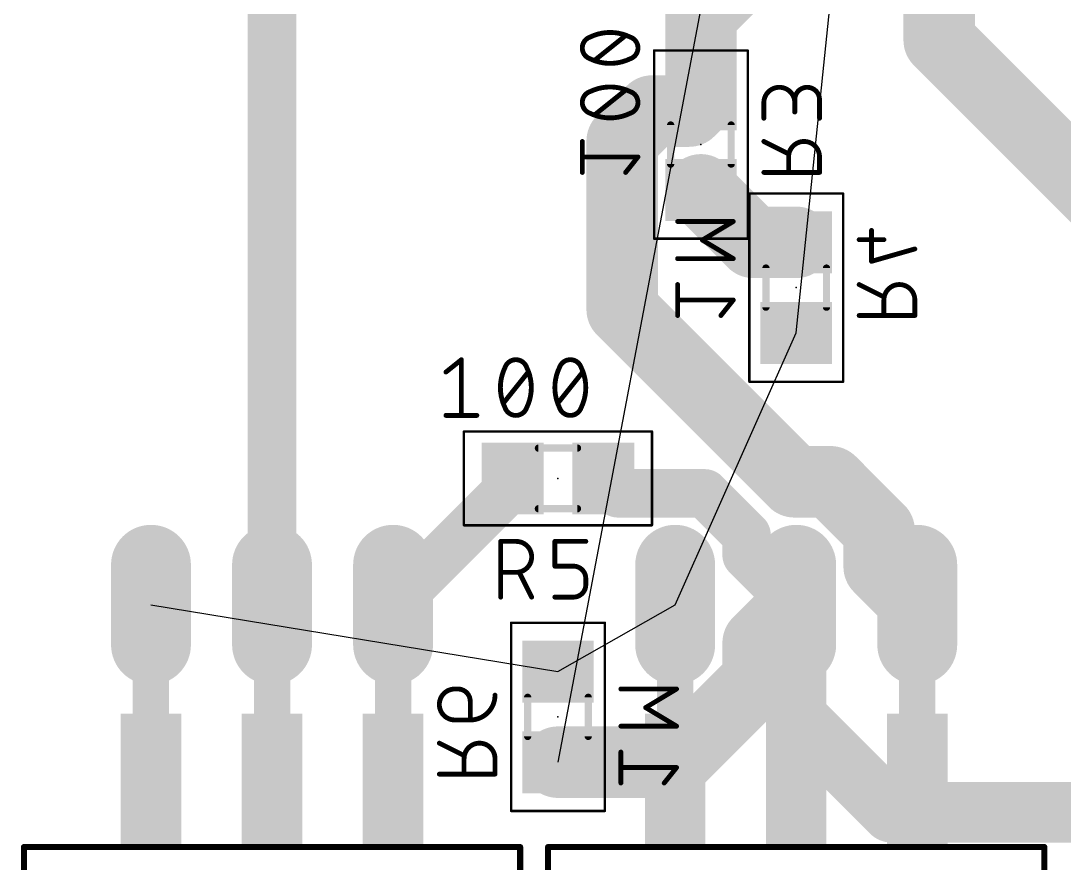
# Model space of a CAD drawing. Extents: x -93 to 210, y -228 to 208.
# Drawn here: x 36.73 to 58.62, y -152.07 to -134.41 of the extents above; entities that cross this region are included whole.
import ezdxf

# ---------------------------------------------------------------- set-up
doc = ezdxf.new("R2010")
doc.units = 0
for name, color, linetype in [('1', 12, 'CONTINUOUS'), ('16', 132, 'CONTINUOUS'), ('17', 110, 'CONTINUOUS'), ('19', 53, 'CONTINUOUS'), ('21', 253, 'CONTINUOUS'), ('23', 53, 'CONTINUOUS'), ('24', 53, 'CONTINUOUS'), ('25', 253, 'CONTINUOUS'), ('26', 253, 'CONTINUOUS'), ('27', 253, 'CONTINUOUS'), ('28', 253, 'CONTINUOUS'), ('39', 12, 'CONTINUOUS'), ('40', 132, 'CONTINUOUS'), ('51', 253, 'CONTINUOUS'), ('52', 253, 'CONTINUOUS')]:
    doc.layers.add(name, color=color, linetype=linetype)

# ---------------------------------------------------------------- blocks, each defined once
blk = doc.blocks.new('RECT')
blk.add_solid([(-0.5, -0.5), (0.5, -0.5), (-0.5, 0.5), (0.5, 0.5)])
blk = doc.blocks.new('LONGP100')
at = {"const_width": 1}
blk.add_lwpolyline([(-0.5, 0), (0.5, 0)], dxfattribs=at)
at = {"const_width": 0.5}
for points in [[(-0.5, 0.25, 1), (-0.5, -0.25)], [(0.5, -0.25, 1), (0.5, 0.25)]]:
    blk.add_lwpolyline(points, format="xyb", dxfattribs=at)

msp = doc.modelspace()

# ---------------------------------------------------------------- linework, layer by layer
at = {"layer": '1'}
for points, const_width in [([(42, -146.65), (42, -133)], 1.016), ([(47.05, -144.14), (47.05, -144)], 1.016), ([(48.95, -144), (49.2632, -144.3132)], 1.016), ([(44.54, -146.65), (47.05, -144.14)], 1.016), ([(49.2632, -144.3132), (51.0807, -144.3132)], 1.016), ([(51.0807, -144.3132), (51.9586, -145.1911)], 1.016), ([(51.9586, -145.1911), (51.9586, -145.6086)], 1.016), ([(51.9586, -145.6086), (53, -146.65)], 1.016), ([(53, -149), (53, -146.65)], 1.27), ([(55, -151), (53, -149)], 1.27), ([(60, -151), (55, -151)], 1.27)]:
    msp.add_lwpolyline(points, dxfattribs=dict(at, const_width=const_width))
for points, const_width in [([(47.304, -144, 1), (46.796, -144)], 0.508), ([(49.1296, -143.8204, 1), (48.7704, -144.1796)], 0.508), ([(47.2296, -144.3196, 1), (46.8704, -143.9604)], 0.508), ([(49.2632, -144.0592, 1), (49.2632, -144.5672)], 0.508), ([(51.2603, -144.1336, 1), (50.9011, -144.4928)], 0.508), ([(51.0807, -144.5672, 1), (51.0807, -144.0592)], 0.508), ([(46.796, -144.14, 1), (47.304, -144.14)], 0.508), ([(49.0836, -144.4928, 1), (49.4428, -144.1336)], 0.508), ([(52.2126, -145.1911, 1), (51.7046, -145.1911)], 0.508), ([(51.779, -145.3707, 1), (52.1382, -145.0115)], 0.508), ([(52.1382, -145.429, 1), (51.779, -145.7882)], 0.508), ([(51.7046, -145.6086, 1), (52.2126, -145.6086)], 0.508), ([(53.3175, -146.65, 1), (52.6825, -146.65)], 0.635), ([(44.3604, -146.4704, 1), (44.7196, -146.8296)], 0.508), ([(52.8204, -146.8296, 1), (53.1796, -146.4704)], 0.508), ([(41.746, -146.65, 1), (42.254, -146.65)], 0.508), ([(53.2245, -148.7755, 1), (52.7755, -149.2245)], 0.635), ([(52.6825, -149, 1), (53.3175, -149)], 0.635), ([(55, -150.6825, 1), (55, -151.3175)], 0.635), ([(54.7755, -151.2245, 1), (55.2245, -150.7755)], 0.635)]:
    msp.add_lwpolyline(points, format="xyb", dxfattribs=dict(at, const_width=const_width))
at = {"layer": '16', "const_width": 1.5}
for points in [[(56, -130.95), (56, -134.81)], [(51, -134.3), (52.1, -133.2)], [(51, -136.05), (51, -134.3)], [(56, -134.81), (60.65, -139.46)], [(50.7524, -136.2976), (51, -136.05)], [(49.3476, -136.9262), (49.9762, -136.2976)], [(49.9762, -136.2976), (50.7524, -136.2976)], [(49.3476, -140.4576), (49.3476, -136.9262)], [(51, -137.95), (52.1, -139.05)], [(52.1, -139.05), (53, -139.05)], [(52.9612, -144.0712), (49.3476, -140.4576)], [(53.721, -144.0712), (52.9612, -144.0712)], [(54.7406, -145.0908), (53.721, -144.0712)], [(54.7406, -145.8506), (54.7406, -145.0908)], [(55.54, -146.65), (54.7406, -145.8506)], [(53, -146.65), (52.2006, -147.4494)], [(52.2006, -147.4494), (52.2006, -148.2092)], [(52.2006, -148.2092), (50.4598, -149.95)], [(50.4598, -149.95), (48, -149.95)]]:
    msp.add_lwpolyline(points, dxfattribs=at)
at = {"layer": '16', "const_width": 0.75}
for points in [[(51.375, -134.3, 1), (50.625, -134.3)], [(50.7348, -134.0348, 1), (51.2652, -134.5652)], [(56.2652, -134.5448, 1), (55.7348, -135.0752)], [(55.625, -134.81, 1), (56.375, -134.81)], [(51.2652, -136.3152, 1), (50.7348, -135.7848)], [(49.9762, -135.9226, 1), (49.9762, -136.6726)], [(50.2414, -136.5628, 1), (49.711, -136.0324)], [(50.4872, -136.0324, 1), (51.0176, -136.5628)], [(50.625, -136.05, 1), (51.375, -136.05)], [(50.7524, -136.6726, 1), (50.7524, -135.9226)], [(49.7226, -136.9262, 1), (48.9726, -136.9262)], [(49.0824, -136.661, 1), (49.6128, -137.1914)], [(51.2652, -137.6848, 1), (50.7348, -138.2152)], [(52.1, -138.675, 1), (52.1, -139.425)], [(53, -139.425, 1), (53, -138.675)], [(51.8348, -139.3152, 1), (52.3652, -138.7848)], [(49.6128, -140.1924, 1), (49.0824, -140.7228)], [(48.9726, -140.4576, 1), (49.7226, -140.4576)], [(52.9612, -143.6962, 1), (52.9612, -144.4462)], [(53.9861, -143.806, 1), (53.4558, -144.3364)], [(53.721, -144.4462, 1), (53.721, -143.6962)], [(52.696, -144.3364, 1), (53.2264, -143.806)], [(55.1156, -145.0908, 1), (54.3656, -145.0908)], [(54.4754, -145.356, 1), (55.0058, -144.8257)], [(55.0058, -145.5854, 1), (54.4754, -146.1158)], [(54.3656, -145.8506, 1), (55.1156, -145.8506)], [(53.2652, -146.9152, 1), (52.7348, -146.3848)], [(55.2748, -146.9152, 1), (55.8052, -146.3848)], [(52.5756, -147.4494, 1), (51.8256, -147.4494)], [(51.9354, -147.1842, 1), (52.4658, -147.7146)], [(52.4658, -148.4743, 1), (51.9354, -147.944)], [(51.8256, -148.2092, 1), (52.5756, -148.2092)], [(48, -149.575, 1), (48, -150.325)], [(50.4598, -150.325, 1), (50.4598, -149.575)], [(50.1946, -149.6848, 1), (50.7249, -150.2152)]]:
    msp.add_lwpolyline(points, format="xyb", dxfattribs=at)
at = {"layer": '19'}
for p, q in [((70.7, -30.25), (48, -149.95)), ((53, -140.95), (53.8, -133.2)), ((50.46, -146.65), (53, -140.95)), ((39.46, -146.65), (48, -148.05)), ((48, -148.05), (50.46, -146.65))]:
    msp.add_line(p, q, dxfattribs=at)
at = {"layer": '21', "const_width": 0.0635}
for points in [[(36.8248, -151.73, 1), (36.7612, -151.73)], [(36.793, -151.6983, 1), (36.793, -151.7618)], [(47.2388, -151.73, 1), (47.1752, -151.73)], [(47.207, -151.7618, 1), (47.207, -151.6983)], [(47.8248, -151.73, 1), (47.7612, -151.73)], [(47.793, -151.6983, 1), (47.793, -151.7618)], [(58.2388, -151.73, 1), (58.1752, -151.73)], [(58.207, -151.7618, 1), (58.207, -151.6983)]]:
    msp.add_lwpolyline(points, format="xyb", dxfattribs=at)
at = {"layer": '21', "const_width": 0.127}
for points in [[(47.207, -151.73), (36.793, -151.73)], [(36.793, -151.73), (36.793, -164.176)], [(47.207, -151.73), (47.207, -164.176)], [(58.207, -151.73), (47.793, -151.73)], [(47.793, -151.73), (47.793, -164.176)], [(58.207, -151.73), (58.207, -164.176)]]:
    msp.add_lwpolyline(points, dxfattribs=at)
at = {"layer": '23'}
msp.add_point((48, -144), dxfattribs=at)
at = {"layer": '24'}
for p in [(51, -137), (53, -140), (48, -149)]:
    msp.add_point(p, dxfattribs=at)
at = {"layer": '25', "const_width": 0.1016}
for points in [[(46.7995, -146.4892), (46.7995, -145.3208)], [(46.7995, -145.3208), (47.124, -145.3208)], [(47.9351, -145.8401), (47.9351, -145.3208)], [(47.9351, -145.3208), (48.5842, -145.3208)], [(48.3246, -145.8401), (47.9351, -145.8401)], [(47.124, -145.9699), (46.7995, -145.9699)], [(47.4486, -146.4892), (47.1889, -145.9699)], [(48.5842, -146.2296), (48.5842, -146.0997)], [(47.9351, -146.4892), (48.3246, -146.4892)]]:
    msp.add_lwpolyline(points, dxfattribs=at)
at = {"layer": '25'}
for points, const_width in [([(46.8249, -145.3208, 1), (46.7741, -145.3208)], 0.0508), ([(46.7995, -145.2954, 1), (46.7995, -145.3462)], 0.0508), ([(47.124, -145.9699, 1), (47.124, -145.3208)], 0.1016), ([(47.124, -145.2954, 1), (47.124, -145.3462)], 0.0508), ([(47.124, -145.3462, 1), (47.124, -145.2954)], 0.0508), ([(47.9605, -145.3208, 1), (47.9097, -145.3208)], 0.0508), ([(47.9351, -145.2954, 1), (47.9351, -145.3462)], 0.0508), ([(48.5842, -145.3462, 1), (48.5842, -145.2954)], 0.0508), ([(47.9351, -145.8147, 1), (47.9351, -145.8655)], 0.0508), ([(48.5842, -146.0997, 0.4142), (48.3246, -145.8401)], 0.1016), ([(48.3246, -145.8147, 1), (48.3246, -145.8655)], 0.0508), ([(48.3246, -145.8655, 1), (48.3246, -145.8147)], 0.0508), ([(46.7995, -145.9445, 1), (46.7995, -145.9953)], 0.0508), ([(47.124, -145.9445, 1), (47.124, -145.9953)], 0.0508), ([(47.124, -145.9953, 1), (47.124, -145.9445)], 0.0508), ([(47.2116, -145.9586, 1), (47.1662, -145.9813)], 0.0508), ([(47.9097, -145.8401, 1), (47.9605, -145.8401)], 0.0508), ([(48.3246, -146.4892, 0.4142), (48.5842, -146.2296)], 0.1016), ([(48.6096, -146.0997, 1), (48.5588, -146.0997)], 0.0508), ([(48.5588, -146.0997, 1), (48.6096, -146.0997)], 0.0508), ([(48.6096, -146.2296, 1), (48.5588, -146.2296)], 0.0508), ([(48.5588, -146.2296, 1), (48.6096, -146.2296)], 0.0508), ([(47.4258, -146.5006, 1), (47.4713, -146.4778)], 0.0508), ([(47.9351, -146.4638, 1), (47.9351, -146.5146)], 0.0508), ([(48.3246, -146.4638, 1), (48.3246, -146.5146)], 0.0508), ([(48.3246, -146.5146, 1), (48.3246, -146.4638)], 0.0508), ([(46.7741, -146.4892, 1), (46.8249, -146.4892)], 0.0508)]:
    msp.add_lwpolyline(points, format="xyb", dxfattribs=dict(at, const_width=const_width))
at = {"layer": '26'}
for points, const_width in [([(52.9699, -136.124, 1), (52.3208, -136.124)], 0.1016), ([(53.4892, -136.0591, 1), (52.9699, -136.0591)], 0.1016), ([(52.3462, -136.124, 1), (52.2954, -136.124)], 0.0508), ([(52.2954, -136.124, 1), (52.3462, -136.124)], 0.0508), ([(52.9953, -136.0591, 1), (52.9445, -136.0591)], 0.0508), ([(52.9445, -136.0591, 1), (52.9953, -136.0591)], 0.0508), ([(52.9445, -136.124, 1), (52.9953, -136.124)], 0.0508), ([(53.5146, -136.0591, 1), (53.4638, -136.0591)], 0.0508), ([(53.4638, -136.0591, 1), (53.5146, -136.0591)], 0.0508), ([(52.9445, -136.3187, 1), (52.9953, -136.3187)], 0.0508), ([(52.2954, -136.4486, 1), (52.3462, -136.4486)], 0.0508), ([(53.4638, -136.4486, 1), (53.5146, -136.4486)], 0.0508), ([(52.3322, -136.9124, 1), (52.3094, -136.9578)], 0.0508), ([(53.4892, -137.2596, 1), (52.8401, -137.2596)], 0.1016), ([(52.8655, -137.2596, 1), (52.8147, -137.2596)], 0.0508), ([(52.8147, -137.2596, 1), (52.8655, -137.2596)], 0.0508), ([(52.8287, -137.2175, 1), (52.8514, -137.172)], 0.0508), ([(53.5146, -137.2596, 1), (53.4638, -137.2596)], 0.0508), ([(53.4638, -137.2596, 1), (53.5146, -137.2596)], 0.0508), ([(52.3208, -137.5588, 1), (52.3208, -137.6096)], 0.0508), ([(52.8147, -137.5842, 1), (52.8655, -137.5842)], 0.0508), ([(53.4638, -137.5842, 1), (53.5146, -137.5842)], 0.0508), ([(53.4892, -137.6096, 1), (53.4892, -137.5588)], 0.0508), ([(54.6058, -138.7995, 1), (54.555, -138.7995)], 0.0508), ([(54.3208, -138.9688, 1), (54.3208, -139.0196)], 0.0508), ([(54.8401, -139.0196, 1), (54.8401, -138.9688)], 0.0508), ([(55.4962, -139.2133, 1), (55.4822, -139.1645)], 0.0508), ([(54.5735, -139.4241, 1), (54.5874, -139.473)], 0.0508), ([(54.555, -139.4486, 1), (54.6058, -139.4486)], 0.0508), ([(54.3322, -139.9124, 1), (54.3094, -139.9578)], 0.0508), ([(55.4892, -140.2596, 1), (54.8401, -140.2596)], 0.1016), ([(54.8655, -140.2596, 1), (54.8147, -140.2596)], 0.0508), ([(54.8147, -140.2596, 1), (54.8655, -140.2596)], 0.0508), ([(54.8287, -140.2175, 1), (54.8514, -140.172)], 0.0508), ([(55.5146, -140.2596, 1), (55.4638, -140.2596)], 0.0508), ([(55.4638, -140.2596, 1), (55.5146, -140.2596)], 0.0508), ([(54.3208, -140.5588, 1), (54.3208, -140.6096)], 0.0508), ([(55.4892, -140.6096, 1), (55.4892, -140.5588)], 0.0508), ([(54.8147, -140.5842, 1), (54.8655, -140.5842)], 0.0508), ([(55.4638, -140.5842, 1), (55.5146, -140.5842)], 0.0508), ([(45.8354, -148.4158, 1), (45.8354, -149.0649)], 0.1016), ([(45.8354, -148.3904, 1), (45.8354, -148.4412)], 0.0508), ([(45.8354, -148.4412, 1), (45.8354, -148.3904)], 0.0508), ([(46.1599, -148.6754, 0.4142), (45.9003, -148.4158)], 0.1016), ([(45.9003, -148.3904, 1), (45.9003, -148.4412)], 0.0508), ([(45.9003, -148.4412, 1), (45.9003, -148.3904)], 0.0508), ([(46.1599, -149.0649, 0.4142), (46.6792, -148.5456)], 0.1016), ([(46.1853, -148.6754, 1), (46.1345, -148.6754)], 0.0508), ([(46.1345, -148.6754, 1), (46.1853, -148.6754)], 0.0508), ([(46.7046, -148.5456, 1), (46.6538, -148.5456)], 0.0508), ([(45.8354, -149.0395, 1), (45.8354, -149.0903)], 0.0508), ([(45.8354, -149.0903, 1), (45.8354, -149.0395)], 0.0508), ([(46.1599, -149.0395, 1), (46.1599, -149.0903)], 0.0508), ([(46.1345, -149.0649, 1), (46.1853, -149.0649)], 0.0508), ([(46.1599, -149.0903, 1), (46.1599, -149.0395)], 0.0508), ([(45.5222, -149.5287, 1), (45.4994, -149.5742)], 0.0508), ([(46.6792, -149.876, 1), (46.0301, -149.876)], 0.1016), ([(46.0555, -149.876, 1), (46.0047, -149.876)], 0.0508), ([(46.0047, -149.876, 1), (46.0555, -149.876)], 0.0508), ([(46.0187, -149.8338, 1), (46.0414, -149.7884)], 0.0508), ([(46.7046, -149.876, 1), (46.6538, -149.876)], 0.0508), ([(46.6538, -149.876, 1), (46.7046, -149.876)], 0.0508), ([(45.5108, -150.1751, 1), (45.5108, -150.2259)], 0.0508), ([(46.0047, -150.2005, 1), (46.0555, -150.2005)], 0.0508), ([(46.6538, -150.2005, 1), (46.7046, -150.2005)], 0.0508), ([(46.6792, -150.2259, 1), (46.6792, -150.1751)], 0.0508)]:
    msp.add_lwpolyline(points, format="xyb", dxfattribs=dict(at, const_width=const_width))
at = {"layer": '26', "const_width": 0.1016}
for points in [[(52.3208, -136.4486), (52.3208, -136.124)], [(52.9699, -136.0591), (52.9699, -136.3187)], [(53.4892, -136.4486), (53.4892, -136.0591)], [(52.3208, -136.9351), (52.8401, -137.1947)], [(52.8401, -137.2596), (52.8401, -137.5842)], [(53.4892, -137.5842), (53.4892, -137.2596)], [(52.3208, -137.5842), (53.4892, -137.5842)], [(54.5804, -139.4486), (54.5804, -138.7995)], [(54.8401, -138.9942), (54.3208, -138.9942)], [(55.4892, -139.1889), (54.5804, -139.4486)], [(54.3208, -139.9351), (54.8401, -140.1947)], [(54.8401, -140.2596), (54.8401, -140.5842)], [(55.4892, -140.5842), (55.4892, -140.2596)], [(54.3208, -140.5842), (55.4892, -140.5842)], [(45.9003, -148.4158), (45.8354, -148.4158)], [(46.1599, -149.0649), (46.1599, -148.6754)], [(45.8354, -149.0649), (46.1599, -149.0649)], [(45.5108, -149.5514), (46.0301, -149.8111)], [(46.0301, -149.876), (46.0301, -150.2005)], [(46.6792, -150.2005), (46.6792, -149.876)], [(45.5108, -150.2005), (46.6792, -150.2005)]]:
    msp.add_lwpolyline(points, dxfattribs=at)
at = {"layer": '27', "const_width": 0.1016}
for points in [[(45.6491, -141.7704), (45.9736, -141.5108)], [(45.9736, -141.5108), (45.9736, -142.6792)], [(46.857, -142.4196), (47.3763, -141.7704)], [(48, -142.4196), (48.5193, -141.7704)], [(45.6491, -142.6792), (46.2982, -142.6792)]]:
    msp.add_lwpolyline(points, dxfattribs=at)
at = {"layer": '27'}
for points, const_width in [([(45.999, -141.5108, 1), (45.9483, -141.5108)], 0.0508), ([(45.9895, -141.5306, 1), (45.9578, -141.491)], 0.0508), ([(46.8895, -141.6731, 0.1139), (46.7921, -142.095)], 0.1016), ([(46.8654, -141.6648, 1), (46.9135, -141.6813)], 0.0508), ([(47.1166, -141.5108, 0.3205), (46.8895, -141.6731)], 0.1016), ([(46.9123, -141.6842, 1), (46.8666, -141.6619)], 0.0508), ([(47.3438, -141.6731, 0.3205), (47.1166, -141.5108)], 0.1016), ([(47.1166, -141.4854, 1), (47.1166, -141.5362)], 0.0508), ([(47.1166, -141.5362, 1), (47.1166, -141.4854)], 0.0508), ([(47.3667, -141.6619, 1), (47.321, -141.6842)], 0.0508), ([(47.4412, -142.095, 0.1139), (47.3438, -141.6731)], 0.1016), ([(47.3198, -141.6813, 1), (47.3679, -141.6648)], 0.0508), ([(48.0325, -141.6731, 0.1139), (47.9351, -142.095)], 0.1016), ([(48.0084, -141.6648, 1), (48.0565, -141.6813)], 0.0508), ([(48.2596, -141.5108, 0.3205), (48.0325, -141.6731)], 0.1016), ([(48.0553, -141.6842, 1), (48.0096, -141.6619)], 0.0508), ([(48.4868, -141.6731, 0.3205), (48.2596, -141.5108)], 0.1016), ([(48.2596, -141.4854, 1), (48.2596, -141.5362)], 0.0508), ([(48.2596, -141.5362, 1), (48.2596, -141.4854)], 0.0508), ([(48.5097, -141.6619, 1), (48.464, -141.6842)], 0.0508), ([(48.5842, -142.095, 0.1139), (48.4868, -141.6731)], 0.1016), ([(48.4628, -141.6813, 1), (48.5109, -141.6648)], 0.0508), ([(45.6332, -141.7506, 1), (45.665, -141.7903)], 0.0508), ([(47.3961, -141.7863, 1), (47.3565, -141.7546)], 0.0508), ([(48.5391, -141.7863, 1), (48.4995, -141.7546)], 0.0508), ([(46.7921, -142.095, 0.1139), (46.8895, -142.5169)], 0.1016), ([(46.8175, -142.095, 1), (46.7667, -142.095)], 0.0508), ([(46.7667, -142.095, 1), (46.8175, -142.095)], 0.0508), ([(47.3438, -142.5169, 0.1139), (47.4412, -142.095)], 0.1016), ([(47.4666, -142.095, 1), (47.4158, -142.095)], 0.0508), ([(47.4158, -142.095, 1), (47.4666, -142.095)], 0.0508), ([(47.9351, -142.095, 0.1139), (48.0325, -142.5169)], 0.1016), ([(47.9605, -142.095, 1), (47.9097, -142.095)], 0.0508), ([(47.9097, -142.095, 1), (47.9605, -142.095)], 0.0508), ([(48.4868, -142.5169, 0.1139), (48.5842, -142.095)], 0.1016), ([(48.6096, -142.095, 1), (48.5588, -142.095)], 0.0508), ([(48.5588, -142.095, 1), (48.6096, -142.095)], 0.0508), ([(46.8372, -142.4037, 1), (46.8768, -142.4354)], 0.0508), ([(46.9135, -142.5087, 1), (46.8654, -142.5252)], 0.0508), ([(46.8895, -142.5169, 0.3205), (47.1166, -142.6792)], 0.1016), ([(46.8666, -142.5281, 1), (46.9123, -142.5058)], 0.0508), ([(47.1166, -142.6792, 0.3205), (47.3438, -142.5169)], 0.1016), ([(47.321, -142.5058, 1), (47.3667, -142.5281)], 0.0508), ([(47.3679, -142.5252, 1), (47.3198, -142.5087)], 0.0508), ([(47.9802, -142.4037, 1), (48.0198, -142.4354)], 0.0508), ([(48.0565, -142.5087, 1), (48.0084, -142.5252)], 0.0508), ([(48.0325, -142.5169, 0.3205), (48.2596, -142.6792)], 0.1016), ([(48.0096, -142.5281, 1), (48.0553, -142.5058)], 0.0508), ([(48.2596, -142.6792, 0.3205), (48.4868, -142.5169)], 0.1016), ([(48.464, -142.5058, 1), (48.5097, -142.5281)], 0.0508), ([(48.5109, -142.5252, 1), (48.4628, -142.5087)], 0.0508), ([(45.6491, -142.6538, 1), (45.6491, -142.7046)], 0.0508), ([(45.9483, -142.6792, 1), (45.999, -142.6792)], 0.0508), ([(46.2982, -142.7046, 1), (46.2982, -142.6538)], 0.0508), ([(47.1166, -142.6538, 1), (47.1166, -142.7046)], 0.0508), ([(47.1166, -142.7046, 1), (47.1166, -142.6538)], 0.0508), ([(48.2596, -142.6538, 1), (48.2596, -142.7046)], 0.0508), ([(48.2596, -142.7046, 1), (48.2596, -142.6538)], 0.0508)]:
    msp.add_lwpolyline(points, format="xyb", dxfattribs=dict(at, const_width=const_width))
at = {"layer": '28'}
for points, const_width in [([(49.095, -134.6491, 0.1139), (48.6731, -134.7465)], 0.1016), ([(49.5169, -134.7465, 0.1139), (49.095, -134.6491)], 0.1016), ([(49.095, -134.6237, 1), (49.095, -134.6745)], 0.0508), ([(49.095, -134.6745, 1), (49.095, -134.6237)], 0.0508), ([(48.6731, -134.7465, 0.3205), (48.5108, -134.9737)], 0.1016), ([(48.6619, -134.7236, 1), (48.6842, -134.7693)], 0.0508), ([(48.6813, -134.7705, 1), (48.6648, -134.7224)], 0.0508), ([(49.4354, -134.7338, 1), (49.4037, -134.6942)], 0.0508), ([(49.5252, -134.7224, 1), (49.5087, -134.7705)], 0.0508), ([(49.6792, -134.9737, 0.3205), (49.5169, -134.7465)], 0.1016), ([(49.5058, -134.7693, 1), (49.5281, -134.7236)], 0.0508), ([(48.5108, -134.9737, 0.3205), (48.6731, -135.2008)], 0.1016), ([(48.5362, -134.9737, 1), (48.4854, -134.9737)], 0.0508), ([(48.4854, -134.9737, 1), (48.5362, -134.9737)], 0.0508), ([(49.5169, -135.2008, 0.3205), (49.6792, -134.9737)], 0.1016), ([(49.7046, -134.9737, 1), (49.6538, -134.9737)], 0.0508), ([(49.6538, -134.9737, 1), (49.7046, -134.9737)], 0.0508), ([(48.6842, -135.178, 1), (48.6619, -135.2237)], 0.0508), ([(48.6731, -135.2008, 0.1139), (49.095, -135.2982)], 0.1016), ([(48.6648, -135.2249, 1), (48.6813, -135.1768)], 0.0508), ([(48.7546, -135.2135, 1), (48.7863, -135.2531)], 0.0508), ([(49.095, -135.2982, 0.1139), (49.5169, -135.2008)], 0.1016), ([(49.095, -135.2728, 1), (49.095, -135.3236)], 0.0508), ([(49.095, -135.3236, 1), (49.095, -135.2728)], 0.0508), ([(49.5087, -135.1768, 1), (49.5252, -135.2249)], 0.0508), ([(49.5281, -135.2237, 1), (49.5058, -135.178)], 0.0508), ([(48.6731, -135.8895, 0.3205), (48.5108, -136.1166)], 0.1016), ([(48.6619, -135.8666, 1), (48.6842, -135.9123)], 0.0508), ([(49.095, -135.7921, 0.1139), (48.6731, -135.8895)], 0.1016), ([(48.6813, -135.9135, 1), (48.6648, -135.8654)], 0.0508), ([(49.5169, -135.8895, 0.1139), (49.095, -135.7921)], 0.1016), ([(49.095, -135.7667, 1), (49.095, -135.8175)], 0.0508), ([(49.095, -135.8175, 1), (49.095, -135.7667)], 0.0508), ([(49.4354, -135.8768, 1), (49.4037, -135.8372)], 0.0508), ([(49.5252, -135.8654, 1), (49.5087, -135.9135)], 0.0508), ([(49.6792, -136.1166, 0.3205), (49.5169, -135.8895)], 0.1016), ([(49.5058, -135.9123, 1), (49.5281, -135.8666)], 0.0508), ([(48.5108, -136.1166, 0.3205), (48.6731, -136.3438)], 0.1016), ([(48.5362, -136.1166, 1), (48.4854, -136.1167)], 0.0508), ([(48.4854, -136.1167, 1), (48.5362, -136.1166)], 0.0508), ([(49.5169, -136.3438, 0.3205), (49.6792, -136.1166)], 0.1016), ([(49.7046, -136.1166, 1), (49.6538, -136.1167)], 0.0508), ([(49.6538, -136.1167, 1), (49.7046, -136.1166)], 0.0508), ([(48.6842, -136.321, 1), (48.6619, -136.3667)], 0.0508), ([(48.6731, -136.3438, 0.1139), (49.095, -136.4412)], 0.1016), ([(48.6648, -136.3679, 1), (48.6813, -136.3198)], 0.0508), ([(48.7546, -136.3565, 1), (48.7863, -136.3961)], 0.0508), ([(49.095, -136.4412, 0.1139), (49.5169, -136.3438)], 0.1016), ([(49.095, -136.4158, 1), (49.095, -136.4666)], 0.0508), ([(49.095, -136.4666, 1), (49.095, -136.4158)], 0.0508), ([(49.5087, -136.3198, 1), (49.5252, -136.3679)], 0.0508), ([(49.5281, -136.3667, 1), (49.5058, -136.321)], 0.0508), ([(48.5362, -136.9351, 1), (48.4854, -136.9351)], 0.0508), ([(48.5108, -137.2342, 1), (48.5108, -137.285)], 0.0508), ([(49.699, -137.2755, 1), (49.6594, -137.2438)], 0.0508), ([(49.6792, -137.285, 1), (49.6792, -137.2342)], 0.0508), ([(48.4854, -137.5842, 1), (48.5362, -137.5842)], 0.0508), ([(49.3997, -137.5683, 1), (49.4394, -137.6001)], 0.0508), ([(50.5108, -138.5875, 1), (50.5108, -138.6383)], 0.0508), ([(51.6923, -138.6347, 1), (51.6661, -138.5911)], 0.0508), ([(51.6792, -138.6383, 1), (51.6792, -138.5875)], 0.0508), ([(51.0432, -138.9806, 1), (51.017, -139.0241)], 0.0508), ([(51.017, -138.9806, 1), (51.0432, -139.0241)], 0.0508), ([(50.5108, -139.3664, 1), (50.5108, -139.4172)], 0.0508), ([(51.6661, -139.4136, 1), (51.6923, -139.37)], 0.0508), ([(51.6792, -139.4172, 1), (51.6792, -139.3664)], 0.0508), ([(50.5362, -139.9351, 1), (50.4854, -139.9351)], 0.0508), ([(50.5108, -140.2342, 1), (50.5108, -140.285)], 0.0508), ([(51.699, -140.2755, 1), (51.6594, -140.2438)], 0.0508), ([(51.6792, -140.285, 1), (51.6792, -140.2342)], 0.0508), ([(51.3997, -140.5683, 1), (51.4394, -140.6001)], 0.0508), ([(50.4854, -140.5842, 1), (50.5362, -140.5842)], 0.0508), ([(49.3208, -148.3904, 1), (49.3208, -148.4412)], 0.0508), ([(50.5023, -148.4376, 1), (50.4761, -148.394)], 0.0508), ([(50.4892, -148.4412, 1), (50.4892, -148.3904)], 0.0508), ([(49.8532, -148.7835, 1), (49.827, -148.827)], 0.0508), ([(49.827, -148.7835, 1), (49.8532, -148.827)], 0.0508), ([(49.3208, -149.1693, 1), (49.3208, -149.2201)], 0.0508), ([(50.4761, -149.2165, 1), (50.5023, -149.173)], 0.0508), ([(50.4892, -149.2201, 1), (50.4892, -149.1693)], 0.0508), ([(49.3462, -149.738, 1), (49.2954, -149.738)], 0.0508), ([(49.3208, -150.0372, 1), (49.3208, -150.088)], 0.0508), ([(50.509, -150.0784, 1), (50.4694, -150.0467)], 0.0508), ([(50.4892, -150.088, 1), (50.4892, -150.0372)], 0.0508), ([(49.2954, -150.3871, 1), (49.3462, -150.3871)], 0.0508), ([(50.2097, -150.3713, 1), (50.2494, -150.403)], 0.0508)]:
    msp.add_lwpolyline(points, format="xyb", dxfattribs=dict(at, const_width=const_width))
at = {"layer": '28', "const_width": 0.1016}
for points in [[(48.7704, -135.2333), (49.4196, -134.714)], [(48.7704, -136.3763), (49.4196, -135.857)], [(48.5108, -137.5842), (48.5108, -136.9351)], [(49.6792, -137.2596), (48.5108, -137.2596)], [(49.4196, -137.5842), (49.6792, -137.2596)], [(51.6792, -138.6129), (50.5108, -138.6129)], [(51.0301, -139.0023), (51.6792, -138.6129)], [(51.6792, -139.3918), (51.0301, -139.0023)], [(50.5108, -139.3918), (51.6792, -139.3918)], [(50.5108, -140.5842), (50.5108, -139.9351)], [(51.6792, -140.2596), (50.5108, -140.2596)], [(51.4196, -140.5842), (51.6792, -140.2596)], [(50.4892, -148.4158), (49.3208, -148.4158)], [(49.8401, -148.8053), (50.4892, -148.4158)], [(50.4892, -149.1947), (49.8401, -148.8053)], [(49.3208, -149.1947), (50.4892, -149.1947)], [(49.3208, -150.3871), (49.3208, -149.738)], [(50.4892, -150.0626), (49.3208, -150.0626)], [(50.2296, -150.3871), (50.4892, -150.0626)]]:
    msp.add_lwpolyline(points, dxfattribs=at)
at = {"layer": '39', "const_width": 0.0508}
for points in [[(46.027, -144.983), (46.027, -143.017)], [(46.027, -143.017), (49.973, -143.017)], [(49.973, -143.017), (49.973, -144.983)], [(49.973, -144.983), (46.027, -144.983)]]:
    msp.add_lwpolyline(points, dxfattribs=at)
at = {"layer": '39', "const_width": 0.0254}
for points in [[(46.0397, -143.017, 1), (46.0143, -143.017)], [(46.027, -143.0043, 1), (46.027, -143.0297)], [(49.9857, -143.017, 1), (49.9603, -143.017)], [(49.973, -143.0297, 1), (49.973, -143.0043)], [(46.027, -144.9703, 1), (46.027, -144.9957)], [(46.0143, -144.983, 1), (46.0397, -144.983)], [(49.9603, -144.983, 1), (49.9857, -144.983)], [(49.973, -144.9957, 1), (49.973, -144.9703)]]:
    msp.add_lwpolyline(points, format="xyb", dxfattribs=at)
at = {"layer": '40', "const_width": 0.0508}
for points in [[(51.983, -135.027), (50.017, -135.027)], [(50.017, -135.027), (50.017, -138.973)], [(51.983, -138.973), (51.983, -135.027)], [(53.983, -138.027), (52.017, -138.027)], [(52.017, -138.027), (52.017, -141.973)], [(53.983, -141.973), (53.983, -138.027)], [(50.017, -138.973), (51.983, -138.973)], [(52.017, -141.973), (53.983, -141.973)], [(47.017, -147.027), (47.017, -150.973)], [(48.983, -147.027), (47.017, -147.027)], [(48.983, -150.973), (48.983, -147.027)], [(47.017, -150.973), (48.983, -150.973)]]:
    msp.add_lwpolyline(points, dxfattribs=at)
at = {"layer": '40', "const_width": 0.0254}
for points in [[(50.017, -135.0143, 1), (50.017, -135.0397)], [(50.0297, -135.027, 1), (50.0043, -135.027)], [(51.9957, -135.027, 1), (51.9703, -135.027)], [(51.983, -135.0397, 1), (51.983, -135.0143)], [(52.017, -138.0143, 1), (52.017, -138.0397)], [(52.0297, -138.027, 1), (52.0043, -138.027)], [(53.9957, -138.027, 1), (53.9703, -138.027)], [(53.983, -138.0397, 1), (53.983, -138.0143)], [(50.017, -138.9603, 1), (50.017, -138.9857)], [(50.0043, -138.973, 1), (50.0297, -138.973)], [(51.9703, -138.973, 1), (51.9957, -138.973)], [(51.983, -138.9857, 1), (51.983, -138.9603)], [(52.017, -141.9603, 1), (52.017, -141.9857)], [(52.0043, -141.973, 1), (52.0297, -141.973)], [(53.9703, -141.973, 1), (53.9957, -141.973)], [(53.983, -141.9857, 1), (53.983, -141.9603)], [(47.0297, -147.027, 1), (47.0043, -147.027)], [(47.017, -147.0143, 1), (47.017, -147.0397)], [(48.9957, -147.027, 1), (48.9703, -147.027)], [(48.983, -147.0397, 1), (48.983, -147.0143)], [(47.017, -150.9603, 1), (47.017, -150.9857)], [(47.0043, -150.973, 1), (47.0297, -150.973)], [(48.9703, -150.973, 1), (48.9957, -150.973)], [(48.983, -150.9857, 1), (48.983, -150.9603)]]:
    msp.add_lwpolyline(points, format="xyb", dxfattribs=at)
at = {"layer": '51', "const_width": 0.1524}
for points in [[(48.41, -143.365), (47.59, -143.365)], [(48.41, -144.635), (47.59, -144.635)]]:
    msp.add_lwpolyline(points, dxfattribs=at)
at = {"layer": '51', "const_width": 0.0762}
for points in [[(47.59, -143.3269, 1), (47.59, -143.4031)], [(48.41, -143.4031, 1), (48.41, -143.3269)], [(47.59, -144.5969, 1), (47.59, -144.6731)], [(48.41, -144.6731, 1), (48.41, -144.5969)]]:
    msp.add_lwpolyline(points, format="xyb", dxfattribs=at)
at = {"layer": '52', "const_width": 0.1524}
for points in [[(50.365, -137.41), (50.365, -136.59)], [(51.635, -137.41), (51.635, -136.59)], [(52.365, -140.41), (52.365, -139.59)], [(53.635, -140.41), (53.635, -139.59)], [(47.365, -148.59), (47.365, -149.41)], [(48.635, -148.59), (48.635, -149.41)]]:
    msp.add_lwpolyline(points, dxfattribs=at)
at = {"layer": '52', "const_width": 0.0762}
for points in [[(50.4031, -136.59, 1), (50.3269, -136.59)], [(51.6731, -136.59, 1), (51.5969, -136.59)], [(50.3269, -137.41, 1), (50.4031, -137.41)], [(51.5969, -137.41, 1), (51.6731, -137.41)], [(52.4031, -139.59, 1), (52.3269, -139.59)], [(53.6731, -139.59, 1), (53.5969, -139.59)], [(52.3269, -140.41, 1), (52.4031, -140.41)], [(53.5969, -140.41, 1), (53.6731, -140.41)], [(47.4031, -148.59, 1), (47.3269, -148.59)], [(48.6731, -148.59, 1), (48.5969, -148.59)], [(47.3269, -149.41, 1), (47.4031, -149.41)], [(48.5969, -149.41, 1), (48.6731, -149.41)]]:
    msp.add_lwpolyline(points, format="xyb", dxfattribs=at)

# ---------------------------------------------------------------- block references
at = {"layer": '1', "xscale": 1.3, "yscale": 1.5, "rotation": 180}
for p in [(47.05, -144), (48.95, -144)]:
    msp.add_blockref('RECT', p, dxfattribs=at)
at = {"layer": '16', "xscale": 1.3, "yscale": 1.5}
for p, rotation in [((51, -136.05), 90), ((51, -137.95), 90), ((53, -139.05), 90), ((53, -140.95), 90), ((48, -148.05), 270), ((48, -149.95), 270)]:
    msp.add_blockref('RECT', p, dxfattribs=dict(at, rotation=rotation))
at = {"layer": '17', "xscale": 1.6764, "yscale": 1.6764, "rotation": 270}
for p in [(39.46, -146.65), (39.46, -146.65), (42, -146.65), (42, -146.65), (44.54, -146.65), (44.54, -146.65), (50.46, -146.65), (50.46, -146.65), (53, -146.65), (53, -146.65), (55.54, -146.65), (55.54, -146.65)]:
    msp.add_blockref('LONGP100', p, dxfattribs=at)
at = {"layer": '21', "rotation": 180}
for p, xscale, yscale in [((39.46, -148.6185), 0.762, 0.635), ((42, -148.6185), 0.762, 0.635), ((44.54, -148.6185), 0.762, 0.635), ((50.46, -148.6185), 0.762, 0.635), ((53, -148.6185), 0.762, 0.635), ((55.54, -148.6185), 0.762, 0.635), ((39.46, -150.333), 1.27, 2.794), ((42, -150.333), 1.27, 2.794), ((44.54, -150.333), 1.27, 2.794), ((50.46, -150.333), 1.27, 2.794), ((53, -150.333), 1.27, 2.794), ((55.54, -150.333), 1.27, 2.794)]:
    msp.add_blockref('RECT', p, dxfattribs=dict(at, xscale=xscale, yscale=yscale))
at = {"layer": '51', "rotation": 180}
for p, xscale, yscale in [((47.2686, -144.0015), 0.65, 1.4), ((48.7418, -144.0015), 0.65, 1.4), ((39.46, -147.3485), 0.762, 1.905), ((42, -147.3485), 0.762, 1.905), ((44.54, -147.3485), 0.762, 1.905), ((50.46, -147.3485), 0.762, 1.905), ((53, -147.3485), 0.762, 1.905), ((55.54, -147.3485), 0.762, 1.905)]:
    msp.add_blockref('RECT', p, dxfattribs=dict(at, xscale=xscale, yscale=yscale))
at = {"layer": '52', "xscale": 0.65, "yscale": 1.4}
for p, rotation in [((51.0015, -136.2686), 90), ((51.0015, -137.7418), 90), ((53.0015, -139.2686), 90), ((53.0015, -140.7418), 90), ((47.9985, -148.2582), 270), ((47.9985, -149.7314), 270)]:
    msp.add_blockref('RECT', p, dxfattribs=dict(at, rotation=rotation))

doc.saveas('drawing.dxf')
